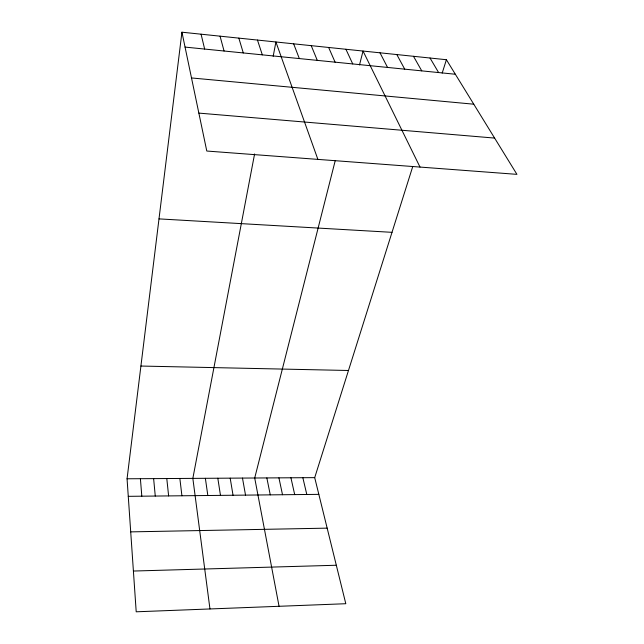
<?xml version="1.0" encoding="UTF-8"?>
<svg xmlns="http://www.w3.org/2000/svg" width="644" height="644" viewBox="0 0 644 644"><rect width="100%" height="100%" fill="white"/><g stroke="black" fill="none" stroke-linecap="round" stroke-linejoin="round"><path stroke-width="0.97" d="M412.659 166.812L314.707 477.639L345.804 603.718L136.206 611.8L127.061 478.782L181.938 32.2L446.405 59.723L516.939 174.355L206.788 151.034L181.938 32.2M254.589 153.956L192.846 478.379L209.96 608.958M273.185 56.286L275.906 41.981L317.886 159.39M335.138 160.992L254.71 478.001L279.053 606.294M359.505 64.947L363.031 51.045L420.009 167.07M442.195 73.086L446.405 59.723M133.405 571.043L336.313 565.247M130.716 531.88L327.16 528.144M128.269 496.331L318.828 494.359M127.061 478.782L314.707 477.639M140.915 366.042L348.468 370.493M158.996 218.888L392.011 232.331M198.859 113.103L494.624 138.082M191.501 77.948L473.775 104.199M185.053 47.093L455.348 74.245M430.023 58.016L438.62 72.571M413.496 56.302L421.756 70.872M396.817 54.563L404.73 69.166M380 52.816L387.559 67.435M345.917 49.266L352.743 63.941M328.649 47.471L335.097 62.17M311.221 45.652L317.291 60.375M293.64 43.824L299.323 58.572M257.463 40.057L262.325 54.853M238.844 38.125L243.287 52.945M220.055 36.169L224.064 51.013M201.081 34.196L204.647 49.057M302.849 477.711L306.802 494.487M290.927 477.784L294.694 494.608M278.924 477.856L282.515 494.737M266.849 477.929L270.263 494.866M242.482 478.081L245.525 495.123M230.19 478.154L233.039 495.252M217.817 478.226L220.473 495.381M205.372 478.307L207.827 495.51M179.853 478.46L181.914 495.775M166.788 478.54L168.631 495.92M153.626 478.621L155.268 496.057M140.392 478.701L141.817 496.194"/></g></svg>
